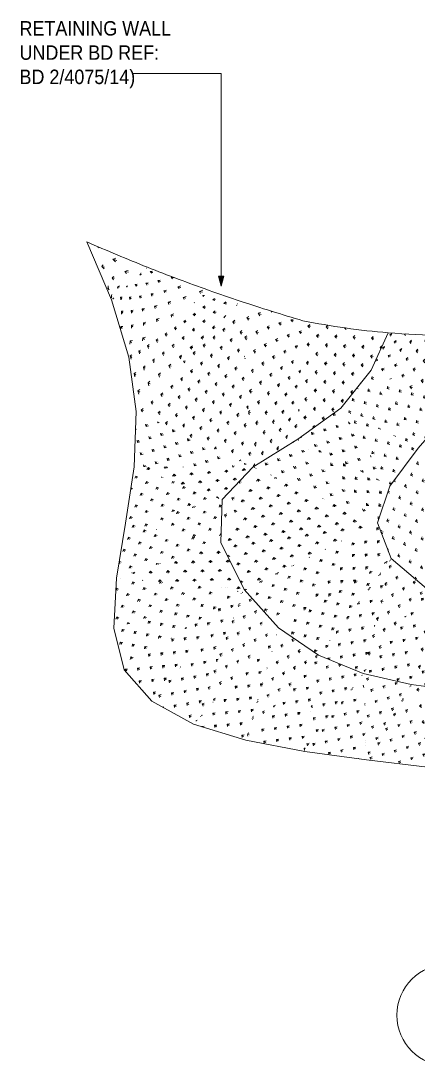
# Model space of a CAD drawing. Header units: millimetres. Extents: x 12827 to 178996, y -27589 to 73652.
# Drawn here: x 32296 to 40106, y -27589 to -7061 of the extents above; entities that cross this region are included whole.
import ezdxf

# ---------------------------------------------------------------- set-up
doc = ezdxf.new("R2010")
doc.units = ezdxf.units.MM
for name, color, linetype, lineweight in [('A-ANNO-NOTE', 131, 'Continuous', 25), ('A-FLOR', 192, 'Continuous', 9), ('A-FLOR-PATT', 8, 'Continuous', 9), ('G-ANNO-TEXT', 231, 'Continuous', 5), ('S-GRID-IDEN', 1, 'Continuous', 25)]:
    doc.layers.add(name, color=color, linetype=linetype, lineweight=lineweight)
doc.styles.add('Swis721 BT_1', font='swiss.ttf', dxfattribs={"width": 0.89, "height": 283.821263})

# ---------------------------------------------------------------- blocks, each defined once
blk = doc.blocks.new('FP_92-Copy of 1_F')
at = {"layer": 'A-FLOR-PATT'}
for p, q in [((35864, -12462), (35892, -12473)), ((35872, -12456), (35904, -12452)), ((36068, -12539), (36104, -12511)), ((35706, -12593), (35711, -12596)), ((35874, -12686), (35910, -12659)), ((35874, -12686), (35927, -12681)), ((35874, -12686), (35912, -12707)), ((36068, -12539), (36123, -12529)), ((36068, -12539), (36109, -12554)), ((36288, -12614), (36327, -12580)), ((36288, -12614), (36346, -12598)), ((36288, -12614), (36329, -12627)), ((35684, -12827), (35720, -12801)), ((35684, -12827), (35734, -12827)), ((35684, -12827), (35719, -12853)), ((35872, -12962), (35910, -12931)), ((36078, -12791), (36117, -12758)), ((36078, -12791), (36133, -12781)), ((36078, -12791), (36117, -12810)), ((36285, -12888), (36328, -12850)), ((36285, -12888), (36306, -12883)), ((36285, -12888), (36296, -12893)), ((35314, -13091), (35348, -13067)), ((35314, -13091), (35359, -13100)), ((35314, -13091), (35343, -13128)), ((35497, -12962), (35532, -12937)), ((35497, -12962), (35545, -12967)), ((35497, -12962), (35529, -12994)), ((35669, -13128), (35706, -13097)), ((35669, -13128), (35718, -13127)), ((35669, -13128), (35701, -13158)), ((35872, -12962), (35924, -12957)), ((35872, -12962), (35907, -12987)), ((36063, -13090), (36104, -13053)), ((36063, -13090), (36118, -13080)), ((36063, -13090), (36093, -13109)), ((34957, -13330), (34990, -13308)), ((34957, -13330), (34997, -13348)), ((34957, -13330), (34980, -13378)), ((35134, -13213), (35168, -13191)), ((35134, -13213), (35176, -13227)), ((35134, -13213), (35160, -13256)), ((35469, -13286), (35506, -13257)), ((35469, -13286), (35516, -13291)), ((35469, -13286), (35498, -13322)), ((35843, -13286), (35884, -13250)), ((35843, -13286), (35896, -13280)), ((35843, -13286), (35876, -13315)), ((34614, -13544), (34646, -13525)), ((34614, -13544), (34648, -13572)), ((34614, -13544), (34631, -13603)), ((34784, -13440), (34816, -13419)), ((34784, -13440), (34821, -13463)), ((34784, -13440), (34804, -13494)), ((35272, -13439), (35309, -13411)), ((35272, -13439), (35317, -13448)), ((35272, -13439), (35299, -13481)), ((35627, -13475), (35667, -13440)), ((35627, -13475), (35677, -13474)), ((35627, -13475), (35657, -13510)), ((34447, -13641), (34478, -13623)), ((34447, -13641), (34479, -13675)), ((34447, -13641), (34461, -13707)), ((34890, -13726), (34925, -13700)), ((34890, -13726), (34929, -13745)), ((34890, -13726), (34910, -13779)), ((35079, -13586), (35115, -13559)), ((35079, -13586), (35122, -13599)), ((35079, -13586), (35103, -13633)), ((35414, -13658), (35454, -13624)), ((35414, -13658), (35462, -13662)), ((35414, -13658), (35442, -13698)), ((34704, -13860), (34738, -13835)), ((34704, -13860), (34740, -13883)), ((34704, -13860), (34721, -13919)), ((35205, -13835), (35244, -13802)), ((35205, -13835), (35250, -13844)), ((35205, -13835), (35229, -13881)), ((34521, -13988), (34555, -13964)), ((34521, -13988), (34555, -14016)), ((34521, -13988), (34535, -14052)), ((34797, -14170), (34834, -14140)), ((34999, -14005), (35038, -13974)), ((34999, -14005), (35041, -14019)), ((34999, -14005), (35020, -14057)), ((34597, -14328), (34634, -14299)), ((34597, -14328), (34634, -14351)), ((34597, -14328), (34612, -14391)), ((34797, -14170), (34836, -14188)), ((34797, -14170), (34814, -14227))]:
    blk.add_line(p, q, dxfattribs=at)
blk = doc.blocks.new('FP_93-Copy of 1_F')
at = {"layer": 'A-FLOR-PATT'}
for p, q in [((36737, -12885), (36779, -12868)), ((36737, -12885), (36790, -12910)), ((36737, -12885), (36771, -12938)), ((36963, -12800), (37006, -12786)), ((36963, -12800), (37017, -12827)), ((36963, -12800), (36996, -12852)), ((37214, -12760), (37229, -12782)), ((37605, -12931), (37651, -12921)), ((37605, -12931), (37659, -12955)), ((37605, -12931), (37636, -12975)), ((37137, -13069), (37180, -13053)), ((37137, -13069), (37189, -13091)), ((37137, -13069), (37169, -13117)), ((37368, -12992), (37412, -12979)), ((37368, -12992), (37421, -13015)), ((37368, -12992), (37399, -13038)), ((36696, -13272), (36737, -13250)), ((36696, -13272), (36748, -13293)), ((36696, -13272), (36729, -13323)), ((36913, -13162), (36955, -13143)), ((36913, -13162), (36965, -13184)), ((36913, -13162), (36945, -13212)), ((37304, -13317), (37346, -13299)), ((37304, -13317), (37355, -13336)), ((37304, -13317), (37334, -13361)), ((37532, -13231), (37575, -13217)), ((37532, -13231), (37584, -13251)), ((37532, -13231), (37562, -13273)), ((37767, -13161), (37812, -13150)), ((37767, -13161), (37820, -13182)), ((37767, -13161), (37797, -13202)), ((36868, -13538), (36908, -13514)), ((36868, -13538), (36918, -13554)), ((36868, -13538), (36900, -13585)), ((37082, -13419), (37123, -13399)), ((37082, -13419), (37133, -13437)), ((37082, -13419), (37113, -13465)), ((37463, -13545), (37505, -13526)), ((37463, -13545), (37513, -13560)), ((37463, -13545), (37492, -13585)), ((37689, -13450), (37732, -13434)), ((37689, -13450), (37739, -13466)), ((37689, -13450), (37717, -13489)), ((36689, -13653), (36699, -13646)), ((36691, -13683), (36711, -13689)), ((37245, -13655), (37285, -13633)), ((37245, -13655), (37294, -13669)), ((37245, -13655), (37274, -13698)), ((37616, -13752), (37657, -13732)), ((37616, -13752), (37665, -13764)), ((37616, -13752), (37644, -13789)), ((36828, -13927), (36866, -13899)), ((36828, -13927), (36877, -13939)), ((36828, -13927), (36859, -13972)), ((37033, -13783), (37072, -13758)), ((37033, -13783), (37082, -13796)), ((37033, -13783), (37063, -13827)), ((37400, -13872), (37440, -13848)), ((37400, -13872), (37448, -13882)), ((37400, -13872), (37428, -13910)), ((37761, -13941), (37800, -13919)), ((37761, -13941), (37799, -13947)), ((37761, -13941), (37788, -13974)), ((36989, -14161), (37026, -14131)), ((36989, -14161), (37036, -14169)), ((36989, -14161), (37018, -14202)), ((37191, -14008), (37230, -13981)), ((37191, -14008), (37239, -14017)), ((37191, -14008), (37220, -14048)), ((37548, -14068), (37587, -14043)), ((37548, -14068), (37595, -14075)), ((37548, -14068), (37575, -14103)), ((36794, -14330), (36830, -14297)), ((36794, -14330), (36840, -14337)), ((36794, -14330), (36824, -14373)), ((37142, -14374), (37179, -14342)), ((37342, -14213), (37380, -14184)), ((37342, -14213), (37388, -14218)), ((37342, -14213), (37369, -14249)), ((37485, -14398), (37523, -14368)), ((37689, -14245), (37728, -14218)), ((37689, -14245), (37734, -14248)), ((37689, -14245), (37714, -14276)), ((36950, -14552), (36985, -14517)), ((36950, -14552), (36995, -14555)), ((36950, -14552), (36978, -14591)), ((37142, -14374), (37188, -14378)), ((37142, -14374), (37170, -14412)), ((37289, -14567), (37325, -14534)), ((37289, -14567), (37333, -14568)), ((37289, -14567), (37315, -14601)), ((37485, -14398), (37530, -14399)), ((37485, -14398), (37512, -14430)), ((37622, -14563), (37659, -14532)), ((37622, -14563), (37666, -14561)), ((37622, -14563), (37647, -14592)), ((36772, -14739), (36798, -14710)), ((36772, -14748), (36809, -14750)), ((36773, -14761), (36793, -14789)), ((37099, -14754), (37134, -14717)), ((37099, -14754), (37143, -14753)), ((37099, -14754), (37126, -14789)), ((37428, -14741), (37464, -14706)), ((37428, -14741), (37471, -14737)), ((37428, -14741), (37453, -14771)), ((37751, -14709), (37767, -14694)), ((37751, -14709), (37767, -14707)), ((37751, -14709), (37766, -14725)), ((36916, -14958), (36950, -14918)), ((36916, -14958), (36959, -14956)), ((36916, -14958), (36944, -14995)), ((37241, -14935), (37276, -14897)), ((37241, -14935), (37284, -14931)), ((37241, -14935), (37267, -14967)), ((37560, -14894), (37595, -14858)), ((37560, -14894), (37602, -14888)), ((37560, -14894), (37584, -14921)), ((37061, -15147), (37094, -15106)), ((37061, -15147), (37103, -15142)), ((37061, -15147), (37087, -15181)), ((37376, -15097), (37410, -15058)), ((37376, -15097), (37417, -15089)), ((37376, -15097), (37400, -15125)), ((37685, -15029), (37720, -14991)), ((37685, -15029), (37725, -15019)), ((37685, -15029), (37707, -15052)), ((36887, -15377), (36919, -15333)), ((36887, -15377), (36929, -15370)), ((36887, -15377), (36914, -15412)), ((37198, -15317), (37231, -15275)), ((37198, -15317), (37239, -15308)), ((37198, -15317), (37223, -15347)), ((37503, -15239), (37537, -15199)), ((37503, -15239), (37543, -15228)), ((37503, -15239), (37527, -15264)), ((37640, -15341), (37657, -15320)), ((37027, -15555), (37059, -15509)), ((37027, -15555), (37068, -15544)), ((37027, -15555), (37053, -15586)), ((37329, -15467), (37361, -15423)), ((37329, -15467), (37368, -15454)), ((37329, -15467), (37352, -15493)), ((36863, -15811), (36893, -15761)), ((36863, -15811), (36895, -15801)), ((36863, -15811), (36869, -15817))]:
    blk.add_line(p, q, dxfattribs=at)
blk = doc.blocks.new('FP_94-Copy of 1_F')
at = {"layer": 'A-FLOR-PATT'}
for p, q in [((33809, -11496), (33835, -11517)), ((33888, -11885), (33901, -11868)), ((33888, -11885), (33940, -11895)), ((33888, -11885), (33933, -11930)), ((33901, -11868), (33915, -11853)), ((34102, -11743), (34131, -11733)), ((34102, -11743), (34181, -11764)), ((34102, -11743), (34155, -11791)), ((34131, -11733), (34161, -11724)), ((34091, -12110), (34107, -12095)), ((34091, -12110), (34135, -12116)), ((34091, -12110), (34118, -12147)), ((34107, -12095), (34125, -12081)), ((34341, -11981), (34373, -11972)), ((34341, -11981), (34412, -11997)), ((34341, -11981), (34375, -12021)), ((34373, -11972), (34407, -11964)), ((34760, -11918), (34762, -11918)), ((34760, -11918), (34762, -11919)), ((34760, -11918), (34763, -11918)), ((34008, -12308), (34009, -12286)), ((34008, -12308), (34025, -12302)), ((34008, -12308), (34029, -12342)), ((34009, -12286), (34011, -12265)), ((34195, -12291), (34214, -12278)), ((34195, -12291), (34230, -12293)), ((34195, -12291), (34203, -12320)), ((34214, -12278), (34235, -12264)), ((34076, -12475), (34080, -12455)), ((34076, -12475), (34084, -12466)), ((34076, -12475), (34078, -12502)), ((34080, -12455), (34086, -12435))]:
    blk.add_line(p, q, dxfattribs=at)
blk = doc.blocks.new('FP_95-Copy of 1_F')
at = {"layer": 'A-FLOR-PATT'}
for p, q in [((34634, -12034), (34648, -12053)), ((34641, -12028), (34668, -12039)), ((34656, -12014), (34660, -12014)), ((34838, -11985), (34882, -11976)), ((34838, -11985), (34891, -12001)), ((34838, -11985), (34869, -12016)), ((35248, -12095), (35270, -12089)), ((35248, -12095), (35304, -12108)), ((35248, -12095), (35275, -12129)), ((34370, -12272), (34376, -12290)), ((34380, -12264), (34395, -12277)), ((34545, -12238), (34582, -12234)), ((34545, -12238), (34584, -12264)), ((34545, -12238), (34563, -12279)), ((34754, -12210), (34796, -12203)), ((34754, -12210), (34799, -12232)), ((34754, -12210), (34775, -12249)), ((34988, -12163), (35035, -12152)), ((34988, -12163), (35039, -12180)), ((34988, -12163), (35012, -12198)), ((35383, -12282), (35438, -12265)), ((35383, -12282), (35438, -12296)), ((35383, -12282), (35405, -12319)), ((34107, -12510), (34108, -12524)), ((34119, -12499), (34126, -12512)), ((34254, -12489), (34281, -12525)), ((34254, -12489), (34260, -12539)), ((34254, -12489), (34285, -12490)), ((34429, -12487), (34465, -12484)), ((34429, -12487), (34461, -12518)), ((34429, -12487), (34438, -12534)), ((34629, -12465), (34670, -12459)), ((34629, -12465), (34667, -12492)), ((34629, -12465), (34642, -12510)), ((34855, -12424), (34900, -12414)), ((34855, -12424), (34898, -12447)), ((34855, -12424), (34871, -12467)), ((35106, -12363), (35156, -12349)), ((35106, -12363), (35155, -12381)), ((35106, -12363), (35125, -12403)), ((35488, -12491), (35546, -12471)), ((35488, -12491), (35541, -12507)), ((35488, -12491), (35504, -12533)), ((35808, -12376), (35870, -12352)), ((35808, -12376), (35866, -12387)), ((35808, -12376), (35827, -12415)), ((34683, -12715), (34726, -12707)), ((34683, -12715), (34719, -12744)), ((34683, -12715), (34689, -12765)), ((34926, -12661), (34974, -12648)), ((34926, -12661), (34967, -12685)), ((34926, -12661), (34935, -12708)), ((35194, -12586), (35247, -12570)), ((35194, -12586), (35241, -12606)), ((35194, -12586), (35207, -12631)), ((34274, -12765), (34308, -12764)), ((34274, -12765), (34299, -12802)), ((34274, -12765), (34274, -12819)), ((34466, -12750), (34505, -12745)), ((34466, -12750), (34496, -12783)), ((34466, -12750), (34469, -12802)), ((34965, -12921), (35016, -12906)), ((34965, -12921), (35004, -12947)), ((34965, -12921), (34969, -12973)), ((35250, -12833), (35306, -12814)), ((35250, -12833), (35295, -12854)), ((35250, -12833), (35257, -12882)), ((34263, -13065), (34257, -13124)), ((34263, -13065), (34300, -13061)), ((34263, -13065), (34285, -13104)), ((34471, -13037), (34469, -13093)), ((34471, -13037), (34513, -13029)), ((34471, -13037), (34499, -13071)), ((34705, -12989), (34752, -12978)), ((34705, -12989), (34739, -13019)), ((34705, -12989), (34706, -13043)), ((34445, -13348), (34490, -13338)), ((34696, -13287), (34690, -13345)), ((34696, -13287), (34746, -13273)), ((34696, -13287), (34728, -13318)), ((34445, -13348), (34436, -13409)), ((34445, -13348), (34471, -13384))]:
    blk.add_line(p, q, dxfattribs=at)
blk = doc.blocks.new('FP_98-Copy of 1_F')
at = {"layer": 'A-FLOR-PATT'}
for p, q in [((39547, -13229), (39587, -13204)), ((39547, -13229), (39586, -13228)), ((39547, -13229), (39563, -13253)), ((39637, -13364), (39677, -13338)), ((39837, -13212), (39841, -13209)), ((39837, -13212), (39858, -13210)), ((39837, -13212), (39856, -13239)), ((39943, -13366), (39977, -13333)), ((40237, -13347), (40266, -13306)), ((40237, -13347), (40275, -13342)), ((40518, -13305), (40541, -13256)), ((40518, -13305), (40554, -13298)), ((40518, -13305), (40546, -13344)), ((39409, -13478), (39454, -13459)), ((39409, -13478), (39454, -13484)), ((39409, -13478), (39428, -13506)), ((39637, -13364), (39678, -13365)), ((39637, -13364), (39656, -13391)), ((39744, -13520), (39783, -13494)), ((39744, -13520), (39787, -13524)), ((39744, -13520), (39766, -13552)), ((39943, -13366), (39983, -13365)), ((39943, -13366), (39965, -13397)), ((40066, -13542), (40100, -13508)), ((40066, -13542), (40108, -13543)), ((40066, -13542), (40091, -13578)), ((40237, -13347), (40262, -13382)), ((40376, -13543), (40405, -13502)), ((40376, -13543), (40416, -13542)), ((40376, -13543), (40404, -13583)), ((39267, -13724), (39283, -13747)), ((39271, -13717), (39312, -13729)), ((39273, -13712), (39311, -13702)), ((39516, -13636), (39561, -13617)), ((39516, -13636), (39564, -13645)), ((39516, -13636), (39539, -13668)), ((39868, -13698), (39907, -13672)), ((39868, -13698), (39914, -13705)), ((39868, -13698), (39893, -13734)), ((40207, -13741), (40241, -13707)), ((40207, -13741), (40251, -13745)), ((40207, -13741), (40235, -13780)), ((40533, -13763), (40562, -13721)), ((39387, -13896), (39437, -13884)), ((39387, -13896), (39440, -13913)), ((39387, -13896), (39413, -13932)), ((39642, -13816), (39686, -13797)), ((39642, -13816), (39691, -13828)), ((39642, -13816), (39667, -13852)), ((40009, -13899), (40048, -13872)), ((40009, -13899), (40057, -13908)), ((40009, -13899), (40038, -13939)), ((40364, -13962), (40398, -13928)), ((40533, -13763), (40575, -13764)), ((40533, -13763), (40564, -13807)), ((39550, -14095), (39580, -14087)), ((39784, -14018), (39828, -13999)), ((39784, -14018), (39835, -14033)), ((39784, -14018), (39812, -14058)), ((40168, -14122), (40207, -14095)), ((40168, -14122), (40218, -14135)), ((40168, -14122), (40199, -14167)), ((40364, -13962), (40411, -13969)), ((40364, -13962), (40396, -14007)), ((39943, -14243), (39987, -14223)), ((39943, -14243), (39997, -14261)), ((39943, -14243), (39975, -14288)), ((40343, -14369), (40382, -14342)), ((40343, -14369), (40396, -14384)), ((40343, -14369), (40378, -14418)), ((40539, -14208), (40573, -14173)), ((40539, -14208), (40587, -14218)), ((40539, -14208), (40574, -14256)), ((40731, -14477), (40754, -14453)), ((40731, -14477), (40758, -14484)), ((40731, -14477), (40763, -14522))]:
    blk.add_line(p, q, dxfattribs=at)
blk = doc.blocks.new('Grid - Bubble - 10mm-1724413-Copy of 1_F')
at = {"layer": 'A-ANNO-NOTE', "lineweight": 5}
blk.add_circle((0, 0), 5, dxfattribs=at)

msp = doc.modelspace()

# ---------------------------------------------------------------- hatches: boundary and pattern name
at = {"layer": 'A-FLOR-PATT'}
h = msp.add_hatch(dxfattribs=at)
h.set_pattern_fill('FP_30', color=256, style=0, pattern_type=2)
h.set_pattern_definition([(351.684, (54620.42, 43185.69), (194.56624, 153.0739), [45.216, -295.826]), (305.222, (54620.42, 43185.7), (194.5643, 153.0758), [46.454, -201.302]), (38.194, (54620.42, 43185.7), (-142.8914, 202.3987), [46.418, -201.145])])
h.paths.add_polyline_path([(36854.69559, -15826.76735), (36607.58356, -12563.86789), (34563.73982, -14734.49016), (36252.36978, -15539.59169)], flags=0)
h = msp.add_hatch(dxfattribs=at)
h.set_pattern_fill('FP_31', color=256, style=0, pattern_type=2)
h.set_pattern_definition([(357.541, (-1984.54, 66138.73), (187.14547, 171.73376), [47.625, -311.585]), (312.541, (-1984.54, 66138.73), (187.1456, 171.7339), [47.625, -206.375]), (42.541, (-1984.54, 66138.73), (-171.7339, 187.1456), [47.625, -206.375])])
h.paths.add_polyline_path([(37742.54791, -15277.99415), (38583.2359, -14670.32327), (39180.09519, -13919.92162), (39516.19489, -13186.45141), (39095.38654, -13145.39076), (38675.94362, -13092.16226), (38258.21788, -13026.81054), (37842.55965, -12949.39043), (37768.5643, -14672.24654)], flags=0)
h = msp.add_hatch(dxfattribs=at)
h.set_pattern_fill('FP_305', color=256, style=0, pattern_type=2)
h.set_pattern_definition([(30.657, (-26029, 32163.6), (69.7318, 242.54537), [47.359, -309.848]), (345.733, (-26029, 32163.6), (69.73164, 242.5449), [45.958, -199.152]), (73.96, (-26029, 32163.6), (-237.5504, 60.4058), [47.319, -205.051])])
h.paths.add_polyline_path([(40106.01939, -15451.09835), (39180.09519, -13919.92162), (38583.2359, -14670.32327), (40084.92708, -15440.28371)], flags=0)
h = msp.add_hatch(dxfattribs=at)
h.set_pattern_fill('FP_306', color=256, style=0, pattern_type=2)
h.set_pattern_definition([(30.529, (-25734.67, 31640), (69.915, 242.16017), [47.426, -310.286]), (345.76, (-25734.67, 31640), (69.9159, 242.1605), [46.08, -199.68]), (73.896, (-25734.67, 31640), (-238.2084, 60.45076), [47.26, -204.792])])
h.paths.add_polyline_path([(40106.01939, -15451.09835), (40784.83656, -14677.28862), (39180.09519, -13919.92162), (40099.47963, -15440.28371)], flags=0)
h = msp.add_hatch(dxfattribs=at)
h.set_pattern_fill('FP_29', color=256, style=0, pattern_type=2)
h.set_pattern_definition([(61.742, (-28682.35, -3146.42), (-63.5431, 244.65826), [47.089, -308.081]), (16.398, (-28682.35, -3146.42), (-63.5417, 244.65845), [45.285, -196.235]), (104.559, (-28682.35, -3146.42), (-231.6964, -68.1825), [47.395, -205.38])])
h.paths.add_polyline_path([(36854.69559, -15826.76735), (34563.73982, -14734.49016), (34523.65429, -15816.94173), (36252.36978, -15824.22847)], flags=0)
h = msp.add_hatch(dxfattribs=at)
h.set_pattern_fill('FP_304', color=256, style=0, pattern_type=2)
h.set_pattern_definition([(59.29, (-30988.99, -3500.02), (-60.9994, 238.2644), [47.338, -309.709]), (15.768, (-30988.99, -3500.02), (-60.9989, 238.2639), [47.41, -205.445]), (104.36, (-30988.99, -3500.02), (-243.3404, -68.7115), [46.115, -199.833])])
h.paths.add_polyline_path([(39547.62792, -16198.44741), (38583.2359, -14670.32327), (37742.54791, -15277.99415), (39381.39272, -16113.68012)], flags=0)
h = msp.add_hatch(dxfattribs=at)
h.set_pattern_fill('FP_307', color=256, style=0, pattern_type=2)
h.set_pattern_definition([(31.726, (-26948.72, 31116.42), (65.14876, 243.9239), [47.346, -309.762]), (346.761, (-26948.72, 31116.42), (65.1473, 243.9241), [45.959, -199.154]), (75.046, (-26948.72, 31116.42), (-238.5978, 56.1368), [47.339, -205.135])])
h.paths.add_polyline_path([(39547.62792, -16198.44741), (40106.01939, -15451.09835), (38583.2359, -14670.32327), (39498.50479, -16120.60952)], flags=0)
h = msp.add_hatch(dxfattribs=at)
h.set_pattern_fill('FP_301', color=256, style=0, pattern_type=2)
h.set_pattern_definition([(63.459, (-32384.45, -6850.15), (-79.91505, 234.8766), [47.295, -309.423]), (19.394, (-32384.45, -6850.15), (-79.9134, 234.8773), [47.57, -206.137]), (108.79, (-32384.45, -6850.15), (-239.3109, -84.2471), [46.519, -201.581])])
h.paths.add_polyline_path([(39307.46785, -16922.03413), (37742.54791, -15277.99415), (36854.69559, -15826.76735), (39082.16185, -16821.42545)], flags=0)
h = msp.add_hatch(dxfattribs=at)
h.set_pattern_fill('FP_303', color=256, style=0, pattern_type=2)
h.set_pattern_definition([(42.992, (-32668.47, 18498.46), (14.08445, 253.06775), [47.288, -309.378]), (357.712, (-32668.47, 18498.46), (14.0863, 253.0674), [46.312, -200.683]), (86.814, (-32668.47, 18498.46), (-246.7974, 9.8606), [47.524, -205.936])])
h.paths.add_polyline_path([(39307.46785, -16922.03413), (39547.62792, -16198.44741), (37742.54791, -15277.99415), (38264.91119, -15826.76735)], flags=0)
h = msp.add_hatch(dxfattribs=at)
h.set_pattern_fill('FP_401', color=256, style=0, pattern_type=2)
h.set_pattern_definition([(17.443, (-23364.88, 47144.11), (117.50815, 225.1838), [47.625, -311.585]), (332.443, (-23364.88, 47144.11), (117.5082, 225.18396), [47.625, -206.375]), (62.443, (-23364.88, 47144.11), (-225.18396, 117.5082), [47.625, -206.375])])
h.paths.add_polyline_path([(41082.74019, -18559.62641), (40106.01939, -15451.09835), (39547.62792, -16198.44741), (39307.46785, -16922.03413), (39575.0728, -17621.88086), (40271.12404, -18211.06022), (40972.85167, -18512.4324)], flags=0)
h = msp.add_hatch(dxfattribs=at)
h.set_pattern_fill('FP_25', color=256, style=0, pattern_type=2)
h.set_pattern_definition([(286.911, (73110.78, 63590.31), (207.7209, -108.2781), [46.769, -305.986]), (245.367, (73110.78, 63590.31), (207.72254, -108.2762), [47.282, -204.891]), (332.469, (73110.78, 63590.3), (105.1074, 229.22456), [43.922, -190.327])])
h.paths.add_polyline_path([(34351.28975, -16927.44219), (36252.36978, -16463.6378), (34523.65429, -15816.94173)], flags=0)
h = msp.add_hatch(dxfattribs=at)
h.set_pattern_fill('FP_28', color=256, style=0, pattern_type=2)
h.set_pattern_definition([(268.878, (92690.28, 49669.94), (167.41166, -157.46834), [45.405, -297.059]), (226.725, (92690.28, 49669.94), (167.4117, -157.46773), [47.625, -206.375]), (316.753, (92690.28, 49669.94), (174.11784, 184.9297), [43.094, -186.739])])
h.paths.add_polyline_path([(36252.36978, -16463.6378), (36854.69559, -15826.76735), (34523.65429, -15816.94173), (34651.57515, -15864.79571)], flags=0)
h = msp.add_hatch(dxfattribs=at)
h.set_pattern_fill('FP_299', color=256, style=0, pattern_type=2)
h.set_pattern_definition([(337.035, (18791.63, 78632.06), (235.44637, 95.29385), [47.625, -311.585]), (292.035, (18791.63, 78632.06), (235.4465, 95.2939), [47.625, -206.375]), (22.035, (18791.63, 78632.06), (-95.2939, 235.4465), [47.625, -206.375])])
h.paths.add_polyline_path([(36226.95114, -17308.12029), (36854.69559, -15826.76735), (36252.36978, -16463.6378), (36238.5722, -16922.03413)], flags=0)
h = msp.add_hatch(dxfattribs=at)
h.set_pattern_fill('FP_300', color=256, style=0, pattern_type=2)
h.set_pattern_definition([(277.563, (84845.8, 57181.67), (198.99913, -151.26537), [47.413, -310.201]), (233.22, (84845.8, 57181.67), (198.9994, -151.26555), [47.578, -206.171]), (322.761, (84845.8, 57181.67), (151.929, 203.2393), [46.868, -203.096])])
h.paths.add_polyline_path([(36226.95114, -17308.12029), (39307.46785, -16922.03413), (36854.69559, -15826.76735), (36252.36978, -17248.13731)], flags=0)
h = msp.add_hatch(dxfattribs=at)
h.set_pattern_fill('FP_27', color=256, style=0, pattern_type=2)
h.set_pattern_definition([(287.942, (71666, 62617.15), (210.79992, -108.8266), [47.147, -308.459]), (246.192, (71666, 62617.15), (210.80023, -108.8261), [47.031, -203.8]), (332.694, (71666, 62617.15), (101.2575, 229.4845), [44.481, -192.753])])
h.paths.add_polyline_path([(36226.95114, -17308.12029), (36252.36978, -16463.6378), (34351.28975, -16927.44219), (34651.57515, -16988.38713)], flags=0)
h = msp.add_hatch(dxfattribs=at)
h.set_pattern_fill('FP_26', color=256, style=0, pattern_type=2)
h.set_pattern_definition([(290.604, (68701.5, 67156.8), (215.99163, -93.50402), [46.619, -305.001]), (248.618, (68701.5, 67156.8), (215.9912, -93.5049), [47.445, -205.596]), (336.592, (68701.5, 67156.8), (92.2537, 235.62495), [44.13, -191.232])])
h.paths.add_polyline_path([(34173.58539, -18005.83986), (36226.95114, -17308.12029), (34351.28975, -16927.44219), (34288.5595, -17308.12029)], flags=0)
h = msp.add_hatch(dxfattribs=at)
h.set_pattern_fill('FP_223', color=256, style=0, pattern_type=2)
h.set_pattern_definition([(278.918, (83265.26, 55221.19), (203.1725, -151.18873), [47.561, -311.167]), (234.014, (83265.26, 55221.19), (203.174, -151.187), [47.087, -204.043]), (323.346, (83265.26, 55221.19), (147.56155, 203.2041), [47.485, -205.768])])
h.paths.add_polyline_path([(36687.75442, -18228.34955), (39307.46785, -16922.03413), (36226.95114, -17308.12029)], flags=0)
h = msp.add_hatch(dxfattribs=at)
h.set_pattern_fill('FP_224', color=256, style=0, pattern_type=2)
h.set_pattern_definition([(297.914, (64351.72, 67586.7), (241.02902, -76.8406), [47.582, -311.302]), (253.097, (64351.72, 67586.7), (241.0293, -76.84046), [47.088, -204.049]), (342.317, (64351.72, 67586.7), (73.0214, 240.2869), [47.434, -205.547])])
h.paths.add_polyline_path([(37363.79141, -18983.31316), (39307.46785, -16922.03413), (36687.75442, -18228.34955), (36942.13822, -18512.4324)], flags=0)
h = msp.add_hatch(dxfattribs=at)
h.set_pattern_fill('FP_225', color=256, style=0, pattern_type=2)
h.set_pattern_definition([(316.662, (40661.18, 75083.9), (249.64115, 7.64598), [47.454, -310.463]), (272.414, (40661.18, 75083.9), (249.6415, 7.6456), [47.533, -205.977]), (1.754, (40661.18, 75083.9), (-10.6766, 253.2849), [46.83, -202.929])])
h.paths.add_polyline_path([(37363.79141, -18983.31316), (39575.0728, -17621.88086), (39307.46785, -16922.03413), (37807.80691, -18512.4324)], flags=0)
h = msp.add_hatch(dxfattribs=at)
h.set_pattern_fill('FP_24', color=256, style=0, pattern_type=2)
h.set_pattern_definition([(274.152, (82742.6, 43182.39), (183.0266, -173.1739), [47.151, -308.483]), (229.094, (82742.6, 43182.39), (183.0267, -173.173), [45.034, -195.149]), (316.584, (82742.6, 43182.39), (157.27875, 181.5253), [47.244, -204.724])])
h.paths.add_polyline_path([(36687.75442, -18228.34955), (36226.95114, -17308.12029), (34173.58539, -18005.83986), (34870.1462, -18067.48708)], flags=0)
h = msp.add_hatch(dxfattribs=at)
h.set_pattern_fill('FP_218', color=256, style=0, pattern_type=2)
h.set_pattern_definition([(303.616, (58205.4, 67800.42), (247.4349, -53.76305), [47.476, -310.61]), (258.622, (58205.4, 67800.42), (247.4343, -53.7637), [46.751, -202.588]), (347.741, (58205.4, 67800.42), (49.1907, 244.43904), [47.477, -205.732])])
h.paths.add_polyline_path([(38150.26371, -19519.76468), (39575.0728, -17621.88086), (37363.79141, -18983.31316)], flags=0)
h = msp.add_hatch(dxfattribs=at)
h.set_pattern_fill('FP_219', color=256, style=0, pattern_type=2)
h.set_pattern_definition([(324.4, (34011.35, 71686.62), (249.6584, 37.36573), [47.565, -311.192]), (279.691, (34011.35, 71686.62), (249.6591, 37.3634), [46.832, -202.939]), (8.512, (34011.35, 71686.62), (-42.0468, 246.2064), [47.332, -205.107])])
h.paths.add_polyline_path([(39025.25814, -19877.68983), (39575.0728, -17621.88086), (38150.26371, -19519.76468)], flags=0)
h = msp.add_hatch(dxfattribs=at)
h.set_pattern_fill('FP_227', color=256, style=0, pattern_type=2)
h.set_pattern_definition([(345.228, (6536.46, 65910.03), (213.727, 125.1932), [47.372, -309.928]), (301.349, (6536.46, 65910.03), (213.7275, 125.1931), [47.488, -205.781]), (30.36, (6536.46, 65910.03), (-131.763, 216.2962), [46.443, -201.252])])
h.paths.add_polyline_path([(39025.25814, -19877.68983), (40271.12404, -18211.06022), (39575.0728, -17621.88086), (39112.49624, -19519.76468)], flags=0)
h = msp.add_hatch(dxfattribs=at)
h.set_pattern_fill('FP_21', color=256, style=0, pattern_type=2)
h.set_pattern_definition([(288.505, (71186.8, 65621.51), (218.21415, -108.94444), [47.306, -309.501]), (245.414, (71186.8, 65621.51), (218.21415, -108.9429), [47.304, -204.984]), (333.469, (71186.8, 65621.51), (104.96826, 229.4146), [45.731, -198.167])])
h.paths.add_polyline_path([(34122.22132, -18986.98425), (36687.75442, -18228.34955), (34173.58539, -18005.83986)], flags=0)
h = msp.add_hatch(dxfattribs=at)
h.set_pattern_fill('FP_22', color=256, style=0, pattern_type=2)
h.set_pattern_definition([(304.835, (52597.07, 72509.4), (241.14944, -43.6133), [47.361, -309.859]), (261.545, (52597.07, 72509.4), (241.1501, -43.61495), [47.313, -205.023]), (349.749, (52597.07, 72509.4), (37.09795, 249.5931), [45.949, -199.113])])
h.paths.add_polyline_path([(34328.70773, -19805.81038), (36687.75442, -18228.34955), (34122.22132, -18986.98425)], flags=0)
h = msp.add_hatch(dxfattribs=at)
h.set_pattern_fill('FP_23', color=256, style=0, pattern_type=2)
h.set_pattern_definition([(321.156, (34765.86, 72694.21), (246.35192, 23.697), [47.567, -311.208]), (277.576, (34765.86, 72694.2), (246.35244, 23.69524), [47.046, -203.867]), (5.494, (34765.86, 72694.2), (-33.081, 248.72235), [46.404, -201.085])])
h.paths.add_polyline_path([(34870.1462, -20424.62438), (36687.75442, -18228.34955), (34328.70773, -19805.81038), (34651.57515, -20174.81793)], flags=0)
h = msp.add_hatch(dxfattribs=at)
h.set_pattern_fill('FP_20', color=256, style=0, pattern_type=2)
h.set_pattern_definition([(326.174, (27729.27, 71081.74), (246.38284, 42.84223), [47.609, -311.479]), (282.074, (27729.27, 71081.74), (246.3828, 42.84283), [46.543, -201.685]), (9.864, (27729.27, 71081.74), (-51.9218, 242.7366), [46.89, -203.19])])
h.paths.add_polyline_path([(35691.66238, -20872.12508), (36687.75442, -18228.34955), (34870.1462, -20424.62438)], flags=0)
h = msp.add_hatch(dxfattribs=at)
h.set_pattern_fill('FP_65', color=256, style=0, pattern_type=2)
h.set_pattern_definition([(337.901, (13512.8, 68405.67), (223.48077, 95.7284), [47.163, -308.565]), (294.809, (13512.8, 68405.67), (223.48076, 95.7279), [47.418, -205.478]), (23.188, (13512.8, 68405.67), (-106.1149, 229.5564), [45.585, -197.535])])
h.paths.add_polyline_path([(35691.66238, -20872.12508), (37363.79141, -18983.31316), (36687.75442, -18228.34955), (35860.26666, -20424.62438)], flags=0)
h = msp.add_hatch(dxfattribs=at)
h.set_pattern_fill('FP_221', color=256, style=0, pattern_type=2)
h.set_pattern_definition([(325.445, (34295.3, 68923.27), (249.56527, 40.0328), [47.408, -310.167]), (280.482, (34295.3, 68923.27), (249.565, 40.03664), [46.307, -200.663]), (9.114, (34295.3, 68923.27), (-44.9302, 242.848), [47.392, -205.364])])
h.paths.add_polyline_path([(39967.44605, -20097.7318), (40271.12404, -18211.06022), (39025.25814, -19877.68983)], flags=0)
h = msp.add_hatch(dxfattribs=at)
h.set_pattern_fill('FP_228', color=256, style=0, pattern_type=2)
h.set_pattern_definition([(349.995, (2904.77, 60917.46), (203.95643, 140.4375), [47.534, -310.992]), (306.337, (2904.77, 60917.46), (203.9556, 140.43835), [47.187, -204.476]), (34.55, (2904.77, 60917.46), (-149.1183, 202.7269), [46.431, -201.2])])
h.paths.add_polyline_path([(39967.44605, -20097.7318), (41082.74019, -18559.62641), (40271.12404, -18211.06022), (40002.86393, -19877.68983)], flags=0)
h = msp.add_hatch(dxfattribs=at)
h.set_pattern_fill('FP_220', color=256, style=0, pattern_type=2)
h.set_pattern_definition([(327.108, (33938.4, 66429.59), (248.8139, 45.67467), [47.223, -308.953]), (281.873, (33938.4, 66429.59), (248.8134, 45.67684), [45.811, -198.514]), (10.402, (33938.4, 66429.59), (-50.26606, 239.0978), [47.432, -205.539])])
h.paths.add_polyline_path([(40955.49878, -20220.5338), (41082.74019, -18559.62641), (39967.44605, -20097.7318)], flags=0)
h = msp.add_hatch(dxfattribs=at)
h.set_pattern_fill('FP_59', color=256, style=0, pattern_type=2)
h.set_pattern_definition([(322.543, (39076.48, 66362.37), (250.74215, 23.12794), [47.277, -309.308]), (277.67, (39076.48, 66362.37), (250.74226, 23.1298), [45.404, -196.752]), (5.27, (39076.48, 66362.37), (-32.3185, 239.99), [47.214, -204.593])])
h.paths.add_polyline_path([(36718.76024, -21186.8823), (37363.79141, -18983.31316), (35691.66238, -20872.12508)], flags=0)
h = msp.add_hatch(dxfattribs=at)
h.set_pattern_fill('FP_64', color=256, style=0, pattern_type=2)
h.set_pattern_definition([(342.321, (10284.64, 62114.07), (215.80962, 109.18772), [47.366, -309.889]), (299.782, (10284.64, 62114.07), (215.8088, 109.1902), [47.026, -203.779]), (26.837, (10284.64, 62114.07), (-124.5738, 217.68), [45.349, -196.51])])
h.paths.add_polyline_path([(36718.76024, -21186.8823), (38150.26371, -19519.76468), (37363.79141, -18983.31316), (36810.89632, -20872.12508)], flags=0)
h = msp.add_hatch(dxfattribs=at)
h.set_pattern_fill('FP_62', color=256, style=0, pattern_type=2)
h.set_pattern_definition([(325.298, (39078.65, 61382.96), (249.9663, 31.23146), [46.95, -307.167]), (280.026, (39078.65, 61382.96), (249.9666, 31.2339), [44.333, -192.11]), (7.122, (39078.65, 61382.96), (-41.1618, 232.8331), [47.233, -204.677])])
h.paths.add_polyline_path([(37876.94374, -21407.4659), (38150.26371, -19519.76468), (36718.76024, -21186.8823)], flags=0)
h = msp.add_hatch(dxfattribs=at)
h.set_pattern_fill('FP_66', color=256, style=0, pattern_type=2)
h.set_pattern_definition([(327.589, (33066.81, 59378.52), (244.3124, 40.7371), [47.487, -310.683]), (284.01, (33066.8, 59378.52), (244.312, 40.7386), [44.971, -194.875]), (9.466, (33066.8, 59378.52), (-58.0611, 232.7129), [46.441, -201.245])])
h.paths.add_polyline_path([(37876.94374, -21407.4659), (39025.25814, -19877.68983), (38150.26371, -19519.76468), (37908.882, -21186.8823)], flags=0)
h = msp.add_hatch(dxfattribs=at)
h.set_pattern_fill('FP_60', color=256, style=0, pattern_type=2)
h.set_pattern_definition([(330.101, (36007.88, 57001.89), (246.34726, 48.2309), [46.866, -306.62]), (284.989, (36007.88, 57001.9), (246.348, 48.2299), [43.564, -188.776]), (11.077, (36007.88, 57001.9), (-60.0896, 224.43434), [47.067, -203.957])])
h.paths.add_polyline_path([(39091.71684, -21572.4457), (39025.25814, -19877.68983), (37876.94374, -21407.4659), (39025.25814, -21563.41986)], flags=0)
h = msp.add_hatch(dxfattribs=at)
h.set_pattern_fill('FP_63', color=256, style=0, pattern_type=2)
h.set_pattern_definition([(334.504, (28924.97, 54783.3), (238.30147, 66.072), [47.366, -309.893]), (290.948, (28924.97, 54783.3), (238.30185, 66.0707), [44.14, -191.273]), (15.496, (28924.97, 54783.3), (-84.16426, 219.85466), [46.367, -200.924])])
h.paths.add_polyline_path([(39091.71684, -21572.4457), (39967.44605, -20097.7318), (39025.25814, -19877.68983), (39085.24727, -21407.4659)], flags=0)
h = msp.add_hatch(dxfattribs=at)
h.set_pattern_fill('FP_61', color=256, style=0, pattern_type=2)
h.set_pattern_definition([(335.705, (30141.62, 53755.56), (239.0673, 69.67156), [47.089, -308.078]), (291.418, (30141.62, 53755.56), (239.0654, 69.675), [43.464, -188.343]), (16.248, (30141.62, 53755.56), (-84.6465, 215.7994), [46.69, -202.323])])
h.paths.add_polyline_path([(40289.78954, -21719.79923), (39967.44605, -20097.7318), (39091.71684, -21572.4457), (39967.44605, -21680.15351)], flags=0)
h = msp.add_hatch(dxfattribs=at)
h.set_pattern_fill('FP_80', color=256, style=0, pattern_type=2)
h.set_pattern_definition([(6.042, (-6109.95, 37115.6), (151.3873, 178.01753), [47.309, -309.519]), (325.381, (-6109.95, 37115.6), (151.38645, 178.0183), [46.356, -200.877]), (49.622, (-6109.95, 37115.6), (-203.45886, 140.4582), [43.816, -189.869])])
h.paths.add_polyline_path([(40289.78954, -21719.79923), (40955.49878, -20220.5338), (39967.44605, -20097.7318), (39991.84974, -20220.5338)], flags=0)
at = {"layer": 'G-ANNO-TEXT'}
msp.add_hatch(color=130, dxfattribs=at).paths.add_polyline_path([(36235.16872, -12273.16437), (36288.75856, -12073.16437), (36181.57888, -12073.16437)], flags=0)

# ---------------------------------------------------------------- linework, layer by layer
at = {"layer": 'A-FLOR'}
for p, q in [((34075.19648, -12540.19082), (33591.48473, -11399.05088)), ((34415.07524, -13665.93795), (34075.19648, -12540.19082)), ((39516.19489, -13186.45141), (39180.09519, -13919.92162)), ((34563.73982, -14734.49016), (34415.07524, -13665.93795)), ((39180.09519, -13919.92162), (38583.2359, -14670.32327)), ((34523.65429, -15816.94173), (34563.73982, -14734.49016)), ((38583.2359, -14670.32327), (37742.54791, -15277.99415)), ((40784.83656, -14677.28862), (40106.01939, -15451.09835)), ((37742.54791, -15277.99415), (36854.69559, -15826.76735)), ((40106.01939, -15451.09835), (39547.62792, -16198.44741)), ((34351.28975, -16927.44219), (34523.65429, -15816.94173)), ((36854.69559, -15826.76735), (36252.36978, -16463.6378)), ((39547.62792, -16198.44741), (39307.46785, -16922.03413)), ((36252.36978, -16463.6378), (36226.95114, -17308.12029)), ((34173.58539, -18005.83986), (34351.28975, -16927.44219)), ((39307.46785, -16922.03413), (39575.0728, -17621.88086)), ((36226.95114, -17308.12029), (36687.75442, -18228.34955)), ((39575.0728, -17621.88086), (40271.12404, -18211.06022)), ((34122.22132, -18986.98425), (34173.58539, -18005.83986)), ((36687.75442, -18228.34955), (37363.79141, -18983.31316)), ((34328.70773, -19805.81038), (34122.22132, -18986.98425)), ((37363.79141, -18983.31316), (38150.26371, -19519.76468)), ((38150.26371, -19519.76468), (39025.25814, -19877.68983)), ((34870.1462, -20424.62438), (34328.70773, -19805.81038)), ((39025.25814, -19877.68983), (39967.44605, -20097.7318)), ((39967.44605, -20097.7318), (40955.49878, -20220.5338)), ((35691.66238, -20872.12508), (34870.1462, -20424.62438)), ((36718.76024, -21186.8823), (35691.66238, -20872.12508)), ((37876.94374, -21407.4659), (36718.76024, -21186.8823)), ((39091.71684, -21572.4457), (37876.94374, -21407.4659)), ((40289.78954, -21719.79923), (39091.71684, -21572.4457))]:
    msp.add_line(p, q, dxfattribs=at)
msp.add_arc((40723.51289, 1363.54458), 14600, 258.619391288, 265.256622828, dxfattribs=at)
for points in [[(33591.48473, -11399.05088), (33986.06566, -11573.22245), (34383.89315, -11739.92932), (34784.70281, -11899.07506)], [(34784.70281, -11899.07506), (35185.51247, -12058.22081), (35589.3043, -12209.80543), (35995.81389, -12353.7325)], [(35995.81389, -12353.7325), (36199.06869, -12425.69604), (36403.00293, -12495.74518), (36607.58356, -12563.86789)], [(36607.58356, -12563.86789), (37016.74482, -12700.11331), (37428.49165, -12828.65296), (37842.55965, -12949.39043)], [(39516.19489, -13186.45141), (39876.55765, -13216.35193), (40237.92078, -13232.84247), (40599.39797, -13235.91551)]]:
    msp.add_open_spline(points, degree=3, dxfattribs=at)
at = {"layer": 'G-ANNO-TEXT', "color": 130}
for p, q in [((35100.68093, -8097.07028), (34512.68093, -8097.07028)), ((36235.16872, -8097.07028), (35100.68093, -8097.07028)), ((36235.16872, -12273.16437), (36235.16872, -8097.07028)), ((36288.75856, -12073.16437), (36181.57888, -12073.16437)), ((36181.57888, -12073.16437), (36235.16872, -12273.16437)), ((36235.16872, -12273.16437), (36288.75856, -12073.16437))]:
    msp.add_line(p, q, dxfattribs=at)

# ---------------------------------------------------------------- block references
at = {"layer": 'A-FLOR'}
for name in ['FP_94-Copy of 1_F', 'FP_95-Copy of 1_F', 'FP_92-Copy of 1_F', 'FP_93-Copy of 1_F', 'FP_98-Copy of 1_F']:
    msp.add_blockref(name, (0, 0), dxfattribs=at)
at = {"layer": 'S-GRID-IDEN', "lineweight": 5, "xscale": 199.9999999999999, "yscale": 199.9999999999999, "zscale": 199.9999999999999}
msp.add_blockref('Grid - Bubble - 10mm-1724413-Copy of 1_F', (40689.29296, -26589.39423), dxfattribs=at)

# ---------------------------------------------------------------- texts
at = {"layer": 'G-ANNO-TEXT', "color": 7, "insert": (32268.68093, -7065.62997), "char_height": 283.8212635, "width": 3398.4, "attachment_point": 1, "line_spacing_factor": 1.00667, "style": 'Swis721 BT_1'}
msp.add_mtext('RETAINING WALL\\PUNDER BD REF:\\PBD 2/4075/14)', dxfattribs=at)

doc.saveas('drawing.dxf')
